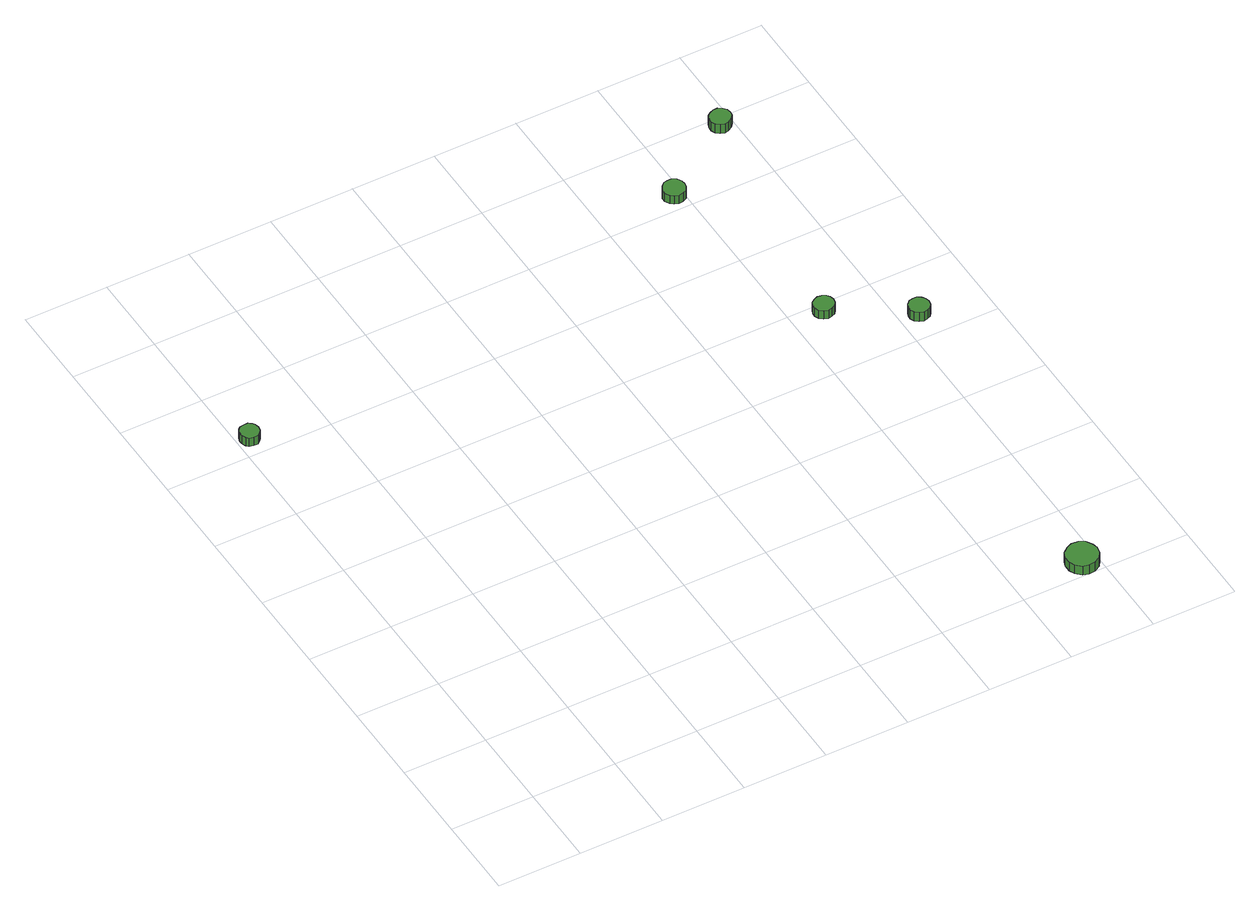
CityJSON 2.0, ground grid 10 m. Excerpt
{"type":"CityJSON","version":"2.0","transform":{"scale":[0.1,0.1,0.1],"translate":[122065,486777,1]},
"CityObjects":{
"tree1":{"type":"SolitaryVegetationObject","attributes":{"function":"something"},"geometry":[{"type":"MultiSurface","lod":"1","boundaries":[[[0,1,2,3,4,5,6,7,8,9,10,11,12,13,14]],[[15,16,17,18,19,20,21,22,23,24,25,26,27,28,29]],[[0,29,28,1]],[[1,28,27,2]],[[2,27,26,3]],[[3,26,25,4]],[[4,25,24,5]],[[5,24,23,6]],[[6,23,22,7]],[[7,22,21,8]],[[8,21,20,9]],[[9,20,19,10]],[[10,19,18,11]],[[11,18,17,12]],[[12,17,16,13]],[[13,16,15,14]],[[14,15,29,0]]]}]},
"tree2":{"type":"SolitaryVegetationObject","attributes":{"function":"something"},"geometry":[{"type":"MultiSurface","lod":"1","boundaries":[[[30,31,32,33,34,35,36,37,38,39,40,41,42,43,44]],[[45,46,47,48,49,50,51,52,53,54,55,56,57,58,59]],[[30,59,58,31]],[[31,58,57,32]],[[32,57,56,33]],[[33,56,55,34]],[[34,55,54,35]],[[35,54,53,36]],[[36,53,52,37]],[[37,52,51,38]],[[38,51,50,39]],[[39,50,49,40]],[[40,49,48,41]],[[41,48,47,42]],[[42,47,46,43]],[[43,46,45,44]],[[44,45,59,30]]]}]},
"tree3":{"type":"SolitaryVegetationObject","attributes":{"function":"something"},"geometry":[{"type":"MultiSurface","lod":"1","boundaries":[[[60,61,62,63,64,65,66,67,68,69,70,71,72,73,74]],[[75,76,77,78,79,80,81,82,83,84,85,86,87,88,89]],[[60,89,88,61]],[[61,88,87,62]],[[62,87,86,63]],[[63,86,85,64]],[[64,85,84,65]],[[65,84,83,66]],[[66,83,82,67]],[[67,82,81,68]],[[68,81,80,69]],[[69,80,79,70]],[[70,79,78,71]],[[71,78,77,72]],[[72,77,76,73]],[[73,76,75,74]],[[74,75,89,60]]]}]},
"tree4":{"type":"SolitaryVegetationObject","attributes":{"function":"something"},"geometry":[{"type":"MultiSurface","lod":"1","boundaries":[[[90,91,92,93,94,95,96,97,98,99,100,101,102,103,104]],[[105,106,107,108,109,110,111,112,113,114,115,116,117,118,119]],[[90,119,118,91]],[[91,118,117,92]],[[92,117,116,93]],[[93,116,115,94]],[[94,115,114,95]],[[95,114,113,96]],[[96,113,112,97]],[[97,112,111,98]],[[98,111,110,99]],[[99,110,109,100]],[[100,109,108,101]],[[101,108,107,102]],[[102,107,106,103]],[[103,106,105,104]],[[104,105,119,90]]]}]},
"tree5":{"type":"SolitaryVegetationObject","attributes":{"function":"something"},"geometry":[{"type":"MultiSurface","lod":"1","boundaries":[[[120,121,122,123,124,125,126,127,128,129,130,131,132,133,134]],[[135,136,137,138,139,140,141,142,143,144,145,146,147,148,149]],[[120,149,148,121]],[[121,148,147,122]],[[122,147,146,123]],[[123,146,145,124]],[[124,145,144,125]],[[125,144,143,126]],[[126,143,142,127]],[[127,142,141,128]],[[128,141,140,129]],[[129,140,139,130]],[[130,139,138,131]],[[131,138,137,132]],[[132,137,136,133]],[[133,136,135,134]],[[134,135,149,120]]]}]},
"tree6":{"type":"SolitaryVegetationObject","attributes":{"function":"something"},"geometry":[{"type":"MultiSurface","lod":"1","boundaries":[[[150,151,152,153,154,155,156,157,158,159,160,161,162,163,164]],[[165,166,167,168,169,170,171,172,173,174,175,176,177,178,179]],[[150,179,178,151]],[[151,178,177,152]],[[152,177,176,153]],[[153,176,175,154]],[[154,175,174,155]],[[155,174,173,156]],[[156,173,172,157]],[[157,172,171,158]],[[158,171,170,159]],[[159,170,169,160]],[[160,169,168,161]],[[161,168,167,162]],[[162,167,166,163]],[[163,166,165,164]],[[164,165,179,150]]]}]}
},
"vertices":[
[25,623,13],[24,628,13],[22,631,13],[18,634,13],[13,634,13],[8,633,13],[5,630,13],[3,625,13],[3,621,13],[5,616,13],[8,613,13],[13,612,13],[18,612,13],[22,615,13],[24,618,13],[24,618,1],[22,615,1],[18,612,1],[13,612,1],[8,613,1],[5,616,1],[3,621,1],[3,625,1],[5,630,1],[8,633,1],[13,634,1],[18,634,1],[22,631,1],[24,628,1],[25,623,1],
[701,19,13],[699,26,13],[695,33,13],[688,37,13],[680,38,13],[673,35,13],[667,30,13],[664,23,13],[664,15,13],[667,8,13],[673,2,13],[680,0,13],[688,1,13],[695,5,13],[699,11,13],[699,11,0],[695,5,0],[688,1,0],[680,0,0],[673,2,0],[667,8,0],[664,15,0],[664,23,0],[667,30,0],[673,35,0],[680,38,0],[688,37,0],[695,33,0],[699,26,0],[701,19,0],
[647,483,18],[646,488,18],[643,492,18],[639,494,18],[634,495,18],[629,493,18],[625,490,18],[623,486,18],[623,481,18],[625,476,18],[629,473,18],[634,471,18],[639,472,18],[643,474,18],[646,478,18],[646,478,6],[643,474,6],[639,472,6],[634,471,6],[629,473,6],[625,476,6],[623,481,6],[623,486,6],[625,490,6],[629,493,6],[634,495,6],[639,494,6],[643,492,6],[646,488,6],[647,483,6],
[601,718,15],[600,723,15],[597,728,15],[592,731,15],[587,731,15],[582,730,15],[578,726,15],[575,721,15],[575,715,15],[578,710,15],[582,707,15],[587,705,15],[592,706,15],[597,708,15],[600,713,15],[600,713,3],[597,708,3],[592,706,3],[587,705,3],[582,707,3],[578,710,3],[575,715,3],[575,721,3],[578,726,3],[582,730,3],[587,731,3],[592,731,3],[597,728,3],[600,723,3],[601,718,3],
[733,430,18],[732,435,18],[729,439,18],[725,442,18],[720,442,18],[715,441,18],[711,437,18],[709,433,18],[709,428,18],[711,423,18],[715,420,18],[720,418,18],[725,419,18],[729,421,18],[732,425,18],[732,425,5],[729,421,5],[725,419,5],[720,418,5],[715,420,5],[711,423,5],[709,428,5],[709,433,5],[711,437,5],[715,441,5],[720,442,5],[725,442,5],[729,439,5],[732,435,5],[733,430,5],
[698,789,14],[697,794,14],[694,798,14],[689,801,14],[684,801,14],[679,799,14],[675,796,14],[673,791,14],[673,786,14],[675,781,14],[679,778,14],[684,776,14],[689,777,14],[694,780,14],[697,784,14],[697,784,1],[694,780,1],[689,777,1],[684,776,1],[679,778,1],[675,781,1],[673,786,1],[673,791,1],[675,796,1],[679,799,1],[684,801,1],[689,801,1],[694,798,1],[697,794,1],[698,789,1]
]}
